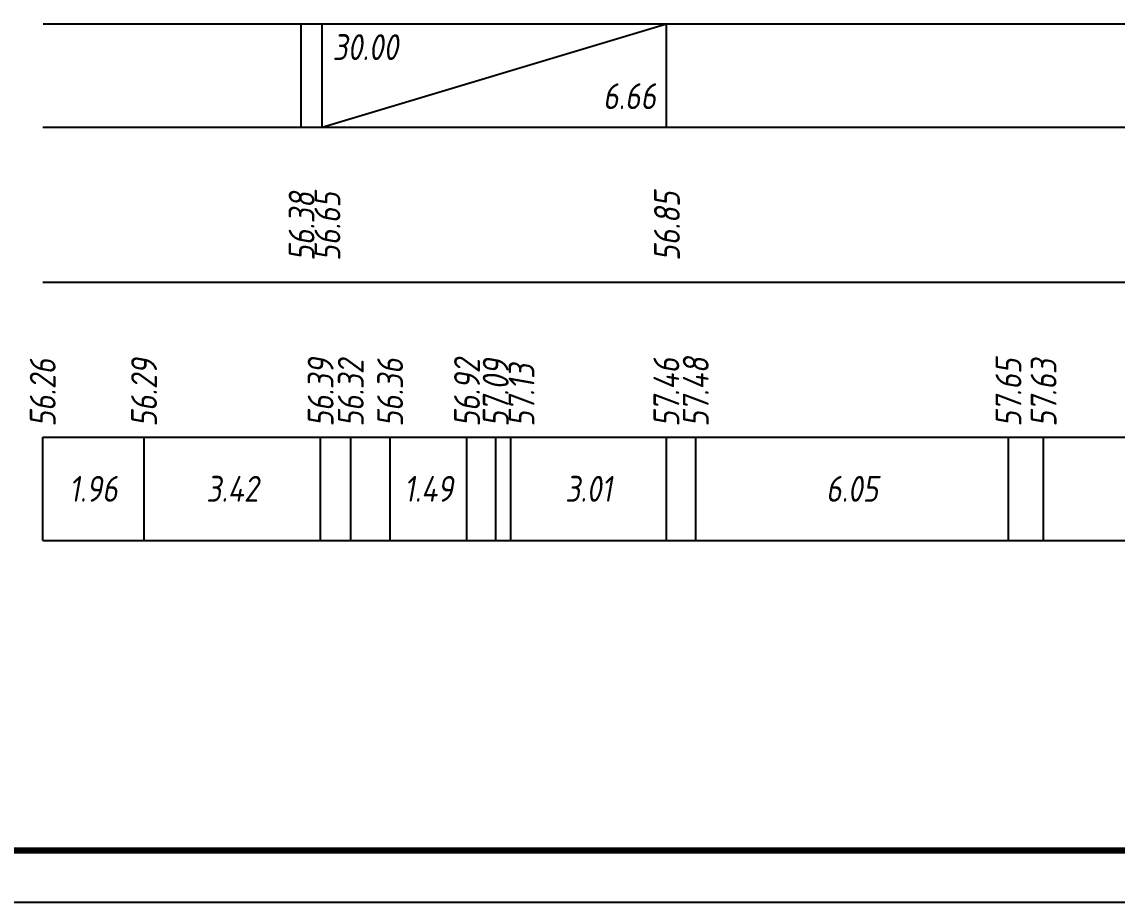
# Model space of a CAD drawing. Extents: x -717 to 1451, y -133302 to 233.
# Drawn here: x 77.9 to 183.9, y -74665.4 to -74580.2 of the extents above; entities that cross this region are included whole.
import ezdxf
from ezdxf.enums import TextEntityAlignment as Align

# ---------------------------------------------------------------- set-up
doc = ezdxf.new("R2010")
doc.units = 0
for name, color, linetype in [('Код_510', 7, 'Continuous'), ('Код_516', 1, 'Continuous'), ('Таблица', 7, 'Continuous')]:
    doc.layers.add(name, color=color, linetype=linetype)
doc.styles.add('М', font='romand.shx', dxfattribs={"width": 0.8, "oblique": 10, "height": 2.5})

msp = doc.modelspace()

# ---------------------------------------------------------------- linework, layer by layer
at = {"flags": 128}
msp.add_lwpolyline([(-30.054, -74665.421), (389.946, -74665.421), (389.946, -74368.421), (-30.054, -74368.421)], close=True, dxfattribs=at)
at = {"const_width": 0.6, "flags": 128}
msp.add_lwpolyline([(-10.054, -74660.421), (384.946, -74660.421), (384.946, -74373.421), (-10.054, -74373.421)], close=True, dxfattribs=at)
at = {"layer": 'Код_510'}
for p, q in [((79.946, -74630.421), (79.946, -74620.421)), ((89.755, -74630.421), (89.755, -74620.421)), ((106.843, -74630.421), (106.843, -74620.421)), ((109.76, -74630.421), (109.76, -74620.421)), ((113.566, -74630.421), (113.566, -74620.421)), ((121.005, -74630.421), (121.005, -74620.421)), ((123.782, -74630.421), (123.782, -74620.421)), ((125.256, -74630.421), (125.256, -74620.421)), ((140.301, -74630.421), (140.301, -74620.421)), ((143.146, -74630.421), (143.146, -74620.421)), ((173.405, -74630.421), (173.405, -74620.421)), ((176.805, -74630.421), (176.805, -74620.421))]:
    msp.add_line(p, q, dxfattribs=at)
at = {"layer": 'Код_516'}
for p, q in [((104.946, -74590.421), (104.946, -74580.421)), ((106.991, -74590.421), (106.991, -74580.421)), ((106.991, -74590.421), (140.301, -74580.421)), ((140.301, -74590.421), (140.301, -74580.421))]:
    msp.add_line(p, q, dxfattribs=at)
at = {"layer": 'Таблица'}
for p, q in [((80, -74580.421), (308.051, -74580.421)), ((79.946, -74590.421), (307.997, -74590.421)), ((79.946, -74605.421), (307.997, -74605.421)), ((79.946, -74620.421), (307.997, -74620.421)), ((79.946, -74630.421), (307.997, -74630.421))]:
    msp.add_line(p, q, dxfattribs=at)

# ---------------------------------------------------------------- texts
at = {"layer": 'Код_510', "style": 'М', "oblique": 10, "width": 0.8}
for s, p in [('56.26', (79.946, -74619.421)), ('56.29', (89.755, -74619.421)), ('56.39', (106.843, -74619.421)), ('56.32', (109.76, -74619.421)), ('56.36', (113.566, -74619.421)), ('56.92', (121.005, -74619.421)), ('57.09', (123.782, -74619.421)), ('57.46', (140.301, -74619.421)), ('57.48', (143.146, -74619.421)), ('57.65', (173.405, -74619.421)), ('57.63', (176.805, -74619.421)), ('57.13', (126.282, -74619.421))]:
    msp.add_text(s, height=2.5, rotation=90, dxfattribs=at).set_placement(p, align=Align.MIDDLE_LEFT)
for s, p in [('1.96', (84.85, -74625.421)), ('3.42', (98.299, -74625.421)), ('1.49', (117.286, -74625.421)), ('3.01', (132.778, -74625.421)), ('6.05', (158.275, -74625.421))]:
    msp.add_text(s, height=2.5, dxfattribs=at).set_placement(p, align=Align.MIDDLE_CENTER)
at = {"layer": 'Код_516', "style": 'М', "oblique": 10, "width": 0.8}
msp.add_text('30.00', height=2.5, dxfattribs=at).set_placement((107.991, -74581.421), align=Align.TOP_LEFT)
msp.add_text('6.66', height=2.5, dxfattribs=at).set_placement((139.301, -74589.421), align=Align.BOTTOM_RIGHT)
for s, p in [('56.38', (105, -74603.371)), ('56.65', (107.5, -74603.371)), ('56.85', (140.356, -74603.371))]:
    msp.add_text(s, height=2.5, rotation=90, dxfattribs=at).set_placement(p, align=Align.MIDDLE_LEFT)

doc.saveas('drawing.dxf')
